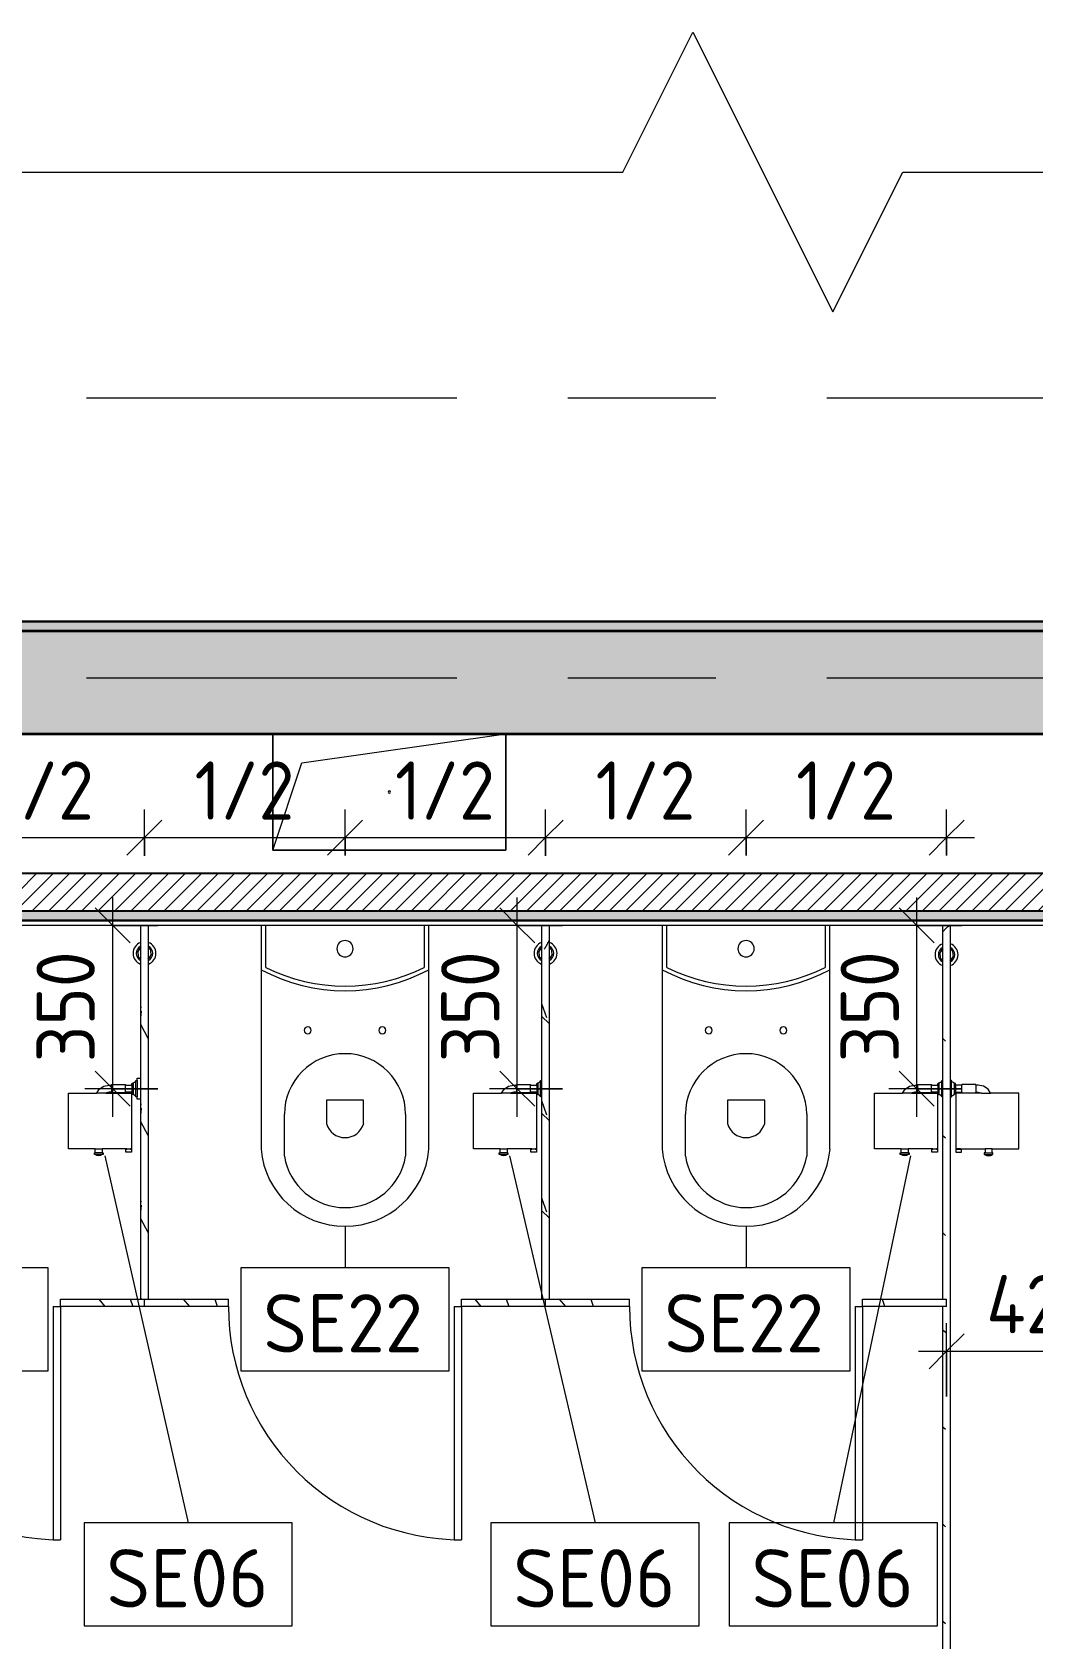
# Model space of a CAD drawing. Header units: millimetres. Extents: x 39815 to 261742, y -8553 to 29000.
# Drawn here: x 98915 to 101061, y 8439 to 11884 of the extents above; entities that cross this region are included whole.
import ezdxf

# ---------------------------------------------------------------- set-up
doc = ezdxf.new("R2010")
doc.units = ezdxf.units.MM
doc.linetypes.add('Осевая', pattern=[1587.5, 317.5, -238.125, 793.75, -238.125])
for name, color, linetype, lineweight in [('A-ANNO-DIMS', 7, 'Continuous', 9), ('A-ANNO-DIMS-50', 7, 'Continuous', 9), ('A-DETL-GENF', 7, 'Continuous', 9), ('A-DOOR', 7, 'Continuous', 9), ('A-GENM', 7, 'Continuous', 9), ('I-WALL', 7, 'Continuous', 9), ('P-SANR-FIXT-IDEN', 7, 'Continuous', 9), ('Оси-2', 7, 'Осевая', 9)]:
    doc.layers.add(name, color=color, linetype=linetype, lineweight=lineweight)
for name, color, linetype, lineweight, true_color in [('A-DETL-GENF-1', 7, 'Continuous', 9, 0x4994b4), ('A-WALL-1', 7, 'Continuous', 25, 0x3c3c3c), ('A-WALL-3', 7, 'Continuous', 35, 0x3c3c3c), ('A-WALL-FNSH-1', 7, 'Continuous', 15, 0x3c3c3c), ('P-SANR-FIXT-1', 7, 'Continuous', 15, 0x4994b4)]:
    doc.layers.add(name, color=color, linetype=linetype, lineweight=lineweight, true_color=true_color)
doc.styles.add('GOST Common', font='GOST_Common.ttf', dxfattribs={"height": 125})
doc.styles.add('ISOCPEUR', font='isocpeur.ttf', dxfattribs={"width": 0.9, "height": 125})
doc.dimstyles.new('ISO-2_5_0_9К_БОЛЬШОЙ', dxfattribs={"dimscale": 304.8, "dimtxt": 124.497647, "dimasz": 0.246063, "dimexe": 0.19685, "dimexo": 0.492126, "dimgap": 0, "dimtad": 1, "dimdec": 0, "dimrnd": 10, "dimzin": 0, "dimdsep": 46, "dimtxsty": 'ISOCPEUR', "dimblk1": 'OBLIQUE', "dimblk2": 'OBLIQUE', "dimsah": 1, "dimcen": 0.09, "dimdle": 0.19685, "dimazin": 0, "dimtfac": 1, "dimtdec": 4, "dimtix": 1, "dimtmove": 0, "dimatfit": 3, "dimfxl": 1, "dimtvp": 1, "dimtolj": 1, "dimtzin": 0, "dimarcsym": 2})
pattern_1 = [(0, (-14604.555, 0), (60.96, 15.24), [5.029, -40.691, 5.029, -40.691, -243.84]), (0, (-14604.555, 0), (60.96, 15.24), [-91.44, 5.029, -86.411, 5.029, -40.691, -106.68]), (0, (-14604.555, 0), (60.96, 15.24), [-228.6, 5.029, -25.451, 5.029, -71.171]), (120, (-14581.695, 7.62), (-43.6782272, 45.1729086), [5.029, -40.691, 5.029, -40.691, -243.84]), (120, (-14581.695, 7.62), (-43.6782272, 45.1729086), [-91.44, 5.029, -86.411, 5.029, -40.691, -106.68]), (120, (-14581.695, 7.62), (-43.6782272, 45.1729086), [-228.6, 5.029, -25.451, 5.029, -71.171]), (240, (-14574.075, 38.1), (-17.2817728, -60.4129086), [5.029, -40.691, 5.029, -40.691, -243.84]), (240, (-14574.075, 38.1), (-17.2817728, -60.4129086), [-91.44, 5.029, -86.411, 5.029, -40.691, -106.68]), (240, (-14574.075, 38.1), (-17.2817728, -60.4129086), [-228.6, 5.029, -25.451, 5.029, -71.171])]
pattern_2 = [(288.435, (113776.855, 9160), (208.250902, -416.49961), [79.025, -579.519]), (319.399, (113801.845, 9085.03), (1249.5049425, -1041.2430683), [38.399, -1881.571]), (316.848, (113622.75, 9060.04), (3123.769422, -2915.4788923), [91.346, -4475.934]), (289.983, (113689.39, 8997.565), (624.746965, -1666.001328), [48.75, -2388.754]), (270, (113706.05, 9160), (208.25, -208.25), [41.65, -166.6]), (298.443, (113706.05, 9118.35), (-1457.75313005, 2707.24838793), [113.682, -5570.435]), (264.289, (113760.195, 9018.39), (208.2636477, 1874.2483835), [41.858, -2051.029]), (309.806, (113756.03, 8976.74), (-833.007541, 1041.2439595), [32.53, -1593.955])]
pattern_3 = [(288.435, (114636.855, 9160), (208.250902, -416.49961), [79.025, -579.519]), (319.399, (114661.845, 9085.03), (1249.5049425, -1041.2430683), [38.399, -1881.571]), (316.848, (114482.75, 9060.04), (3123.769422, -2915.4788923), [91.346, -4475.934]), (289.983, (114549.39, 8997.565), (624.746965, -1666.001328), [48.75, -2388.754]), (270, (114566.05, 9160), (208.25, -208.25), [41.65, -166.6]), (298.443, (114566.05, 9118.35), (-1457.75313005, 2707.24838793), [113.682, -5570.435]), (264.289, (114620.195, 9018.39), (208.2636477, 1874.2483835), [41.858, -2051.029]), (309.806, (114616.03, 8976.74), (-833.007541, 1041.2439595), [32.53, -1593.955])]
pattern_4 = [(288.435, (115496.855, 9160), (208.250902, -416.49961), [79.025, -579.519]), (319.399, (115521.845, 9085.03), (1249.5049425, -1041.2430683), [38.399, -1881.571]), (316.848, (115342.75, 9060.04), (3123.769422, -2915.4788923), [91.346, -4475.934]), (289.983, (115409.39, 8997.565), (624.746965, -1666.001328), [48.75, -2388.754]), (270, (115426.05, 9160), (208.25, -208.25), [41.65, -166.6]), (298.443, (115426.05, 9118.35), (-1457.75313005, 2707.24838793), [113.682, -5570.435]), (264.289, (115480.195, 9018.39), (208.2636477, 1874.2483835), [41.858, -2051.029]), (309.806, (115476.03, 8976.74), (-833.007541, 1041.2439595), [32.53, -1593.955])]

# ---------------------------------------------------------------- blocks, each defined once
blk = doc.blocks.new('GM_Отверстие прямоугольное _в плите_ - Отверстие-V64-Фрагмент 2_11')
at = {"layer": 'A-GENM'}
for p, q in [((-250, -125), (-250, 125)), ((-250, 125), (-250, -125)), ((-187.5, 62.5), (250, 125)), ((250, 125), (250, -125)), ((250, -125), (250, 125)), ((-250, -125), (-187.5, 62.5)), ((250, -125), (-250, -125)), ((-250, -125), (250, -125))]:
    blk.add_line(p, q, dxfattribs=at)
for start, end in [(360, 180), (180, 360)]:
    blk.add_arc((0, 0), 2.5, start, end, dxfattribs=at)
blk = doc.blocks.new('131_Сантехническая перегородка_Дверь 5 - СД-1-V73-Фрагмент 2_11')
at = {"layer": 'A-DOOR'}
h = blk.add_hatch(dxfattribs=at)
h.set_pattern_fill('FP_32', color=256, style=0, pattern_type=2)
h.set_pattern_definition(pattern_2)
h.paths.add_polyline_path([(750, 8), (750, -8), (930, -8), (930, 8)])
at = {"layer": 'A-GENM'}
h = blk.add_hatch(dxfattribs=at)
h.set_pattern_fill('FP_32', color=256, style=0, pattern_type=2)
h.set_pattern_definition(pattern_2)
h.paths.add_polyline_path([(70, 8), (70, -8), (250, -8), (250, 8)])
at = {"layer": 'A-DOOR'}
for p, q in [((266, 508), (250, 508)), ((250, 8), (250, 508)), ((266, 8), (266, 508)), ((266, 8), (250, 8))]:
    blk.add_line(p, q, dxfattribs=at)
blk.add_arc((250, 8), 500, 360, 90, dxfattribs=at)
at = {"layer": 'A-GENM'}
for p, q in [((70, 8), (250, 8)), ((70, 8), (70, -8)), ((250, 8), (250, -8)), ((750, 8), (930, 8)), ((750, 8), (750, -8)), ((930, 8), (930, -8)), ((250, -8), (70, -8)), ((930, -8), (750, -8))]:
    blk.add_line(p, q, dxfattribs=at)
blk = doc.blocks.new('131_Сантехническая перегородка_Дверь 5 - СД-1-V74-Фрагмент 2_11')
at = {"layer": 'A-DOOR'}
h = blk.add_hatch(dxfattribs=at)
h.set_pattern_fill('FP_33', color=256, style=0, pattern_type=2)
h.set_pattern_definition(pattern_3)
h.paths.add_polyline_path([(930, 8), (750, 8), (750, -8), (930, -8)])
at = {"layer": 'A-GENM'}
h = blk.add_hatch(dxfattribs=at)
h.set_pattern_fill('FP_33', color=256, style=0, pattern_type=2)
h.set_pattern_definition(pattern_3)
h.paths.add_polyline_path([(250, 8), (70, 8), (70, -8), (250, -8)])
at = {"layer": 'A-DOOR'}
for p, q in [((266, 508), (250, 508)), ((250, 8), (250, 508)), ((266, 8), (266, 508)), ((266, 8), (250, 8))]:
    blk.add_line(p, q, dxfattribs=at)
blk.add_arc((250, 8), 500, 360, 90, dxfattribs=at)
at = {"layer": 'A-GENM'}
for p, q in [((70, 8), (250, 8)), ((70, 8), (70, -8)), ((250, 8), (250, -8)), ((750, 8), (930, 8)), ((750, 8), (750, -8)), ((930, 8), (930, -8)), ((250, -8), (70, -8)), ((930, -8), (750, -8))]:
    blk.add_line(p, q, dxfattribs=at)
blk = doc.blocks.new('131_Сантехническая перегородка_Дверь 5 - СД-1-V75-Фрагмент 2_11')
at = {"layer": 'A-DOOR'}
h = blk.add_hatch(dxfattribs=at)
h.set_pattern_fill('FP_34', color=256, style=0, pattern_type=2)
h.set_pattern_definition(pattern_4)
h.paths.add_polyline_path([(750, 8), (750, -8), (930, -8), (930, 8)])
at = {"layer": 'A-GENM'}
h = blk.add_hatch(dxfattribs=at)
h.set_pattern_fill('FP_34', color=256, style=0, pattern_type=2)
h.set_pattern_definition(pattern_4)
h.paths.add_polyline_path([(250, 8), (70, 8), (70, -8), (250, -8)])
at = {"layer": 'A-DOOR'}
for p, q in [((266, 508), (250, 508)), ((250, 8), (250, 508)), ((266, 8), (266, 508)), ((266, 8), (250, 8))]:
    blk.add_line(p, q, dxfattribs=at)
blk.add_arc((250, 8), 500, 360, 90, dxfattribs=at)
at = {"layer": 'A-GENM'}
for p, q in [((70, 8), (250, 8)), ((70, 8), (70, -8)), ((250, 8), (250, -8)), ((750, 8), (930, 8)), ((750, 8), (750, -8)), ((930, 8), (930, -8)), ((250, -8), (70, -8)), ((930, -8), (750, -8))]:
    blk.add_line(p, q, dxfattribs=at)
blk = doc.blocks.new('FP_76-Фрагмент 2_11')
at = {"layer": 'A-GENM'}
for p, q in [((0, 8), (0, -8)), ((30.7, 8), (32.4, 7)), ((32.4, 7), (34.1, 6.1)), ((34.1, 6.1), (35.8, 5.1)), ((35.8, 5.1), (37.5, 4.1)), ((37.5, 4.1), (39.3, 3.2)), ((39.3, 3.2), (41, 2.2)), ((41, 2.2), (42.8, 1.3)), ((42.8, 1.3), (44.6, 0.3)), ((44.6, 0.3), (46.4, -0.7)), ((46.4, -0.7), (48.2, -1.6)), ((48.2, -1.6), (50, -2.6))]:
    blk.add_line(p, q, dxfattribs=at)
blk = doc.blocks.new('131_Сантехническая перегородка 6 - СП-1-30839354-Фрагмент 2_11')
at = {"layer": 'A-GENM'}
h = blk.add_hatch(dxfattribs=at)
h.set_pattern_fill('FP_35', color=256, style=0, pattern_type=2)
h.set_pattern_definition([(198.435, (9968, -114566.855), (-416.49961, -208.250902), [79.025, -579.519]), (229.399, (9893.03, -114591.845), (-1041.2430683, -1249.5049425), [38.399, -1881.571]), (226.848, (9868.04, -114412.75), (-2915.4788923, -3123.769422), [91.346, -4475.934]), (199.983, (9805.565, -114479.39), (-1666.001328, -624.746965), [48.75, -2388.754]), (180, (9968, -114496.05), (-208.25, -208.25), [41.65, -166.6]), (208.443, (9926.35, -114496.05), (2707.24838793, 1457.75313005), [113.682, -5570.435]), (174.289, (9826.39, -114550.195), (1874.2483835, -208.2636477), [41.858, -2051.029]), (219.806, (9784.74, -114546.03), (1041.2439595, 833.007541), [32.53, -1593.955])])
h.paths.add_polyline_path([(800, 0), (800, 8), (50, 8), (50, -8), (800, -8)])
for p, q in [((0, 8), (50, 8)), ((50, 8), (800, 8)), ((50, -8), (0, -8)), ((800, -8), (50, -8))]:
    blk.add_line(p, q, dxfattribs=at)
at = {"layer": 'A-GENM', "flags": 128}
for points in [[(71.5, 8), (62.7, 14.5), (51.9, 13.4), (45.9, 8)], [(45.9, -8), (54.7, -14.5), (65.5, -13.4), (71.5, -8)]]:
    blk.add_lwpolyline(points, dxfattribs=at)
at = {"layer": 'A-GENM'}
for radius, start, end in [(24.6, 19.9113, 160.0887), (17.6, 28.9731, 151.0269), (15.1, 126.8617, 139.5341), (15.1, 78.8699, 82.6459), (15.1, 40.4659, 53.124), (24.6, 199.9113, 340.0887), (17.6, 208.9731, 331.0269), (15.1, 220.4659, 233.124), (15.1, 258.8699, 262.6459), (15.1, 306.8617, 319.5341)]:
    blk.add_arc((58.7, 0), radius, start, end, dxfattribs=at)
blk.add_blockref('FP_76-Фрагмент 2_11', (0, 0), dxfattribs=at)
blk = doc.blocks.new('FP_78-Фрагмент 2_11')
at = {"layer": 'A-GENM'}
blk.add_line((0, 8), (0, -8), dxfattribs=at)
blk = doc.blocks.new('131_Сантехническая перегородка 6 - СП-1-V77-Фрагмент 2_11')
at = {"layer": 'A-GENM'}
h = blk.add_hatch(dxfattribs=at)
h.set_pattern_fill('FP_36', color=256, style=0, pattern_type=2)
h.set_pattern_definition([(198.435, (9968, -113706.855), (-416.49961, -208.250902), [79.025, -579.519]), (229.399, (9893.03, -113731.845), (-1041.2430683, -1249.5049425), [38.399, -1881.571]), (226.848, (9868.04, -113552.75), (-2915.4788923, -3123.769422), [91.346, -4475.934]), (199.983, (9805.565, -113619.39), (-1666.001328, -624.746965), [48.75, -2388.754]), (180, (9968, -113636.05), (-208.25, -208.25), [41.65, -166.6]), (208.443, (9926.35, -113636.05), (2707.24838793, 1457.75313005), [113.682, -5570.435]), (174.289, (9826.39, -113690.195), (1874.2483835, -208.2636477), [41.858, -2051.029]), (219.806, (9784.74, -113686.03), (1041.2439595, 833.007541), [32.53, -1593.955])])
h.paths.add_polyline_path([(800, 0), (800, 8), (50, 8), (50, -8), (800, -8)])
for p, q in [((0, 8), (50, 8)), ((50, 8), (800, 8)), ((50, -8), (0, -8)), ((800, -8), (50, -8))]:
    blk.add_line(p, q, dxfattribs=at)
at = {"layer": 'A-GENM', "flags": 128}
for points in [[(71.5, 8), (62.7, 14.5), (51.9, 13.4), (45.9, 8)], [(45.9, -8), (54.7, -14.5), (65.5, -13.4), (71.5, -8)]]:
    blk.add_lwpolyline(points, dxfattribs=at)
at = {"layer": 'A-GENM'}
for radius, start, end in [(24.6, 19.9113, 160.0887), (17.6, 28.9731, 151.0269), (15.1, 126.8617, 139.5341), (15.1, 78.8699, 82.6459), (15.1, 40.4659, 53.124), (24.6, 199.9113, 340.0887), (17.6, 208.9731, 331.0269), (15.1, 220.4659, 233.124), (15.1, 258.8699, 262.6459), (15.1, 306.8617, 319.5341)]:
    blk.add_arc((58.7, 0), radius, start, end, dxfattribs=at)
blk.add_blockref('FP_78-Фрагмент 2_11', (0, 0), dxfattribs=at)
blk = doc.blocks.new('FP_81-Фрагмент 2_11')
at = {"layer": 'A-GENM'}
for p, q in [((-3.8, 8), (-3.5, 7.1)), ((-3.5, 7.1), (-3.1, 6.1)), ((-3.1, 6.1), (-2.6, 5.2)), ((-2.6, 5.2), (-2.1, 4.2)), ((-2.1, 4.2), (-1.5, 3.3)), ((-1.5, 3.3), (-0.8, 2.4)), ((-0.8, 2.4), (-0.2, 1.4)), ((-0.2, 1.4), (0.6, 0.5)), ((0.6, 0.5), (1.4, -0.5)), ((1.4, -0.5), (2.3, -1.4)), ((2.3, -1.4), (3.2, -2.4)), ((3.2, -2.4), (4.2, -3.3)), ((4.2, -3.3), (5.2, -4.2)), ((5.2, -4.2), (6.2, -5.2)), ((6.2, -5.2), (7.3, -6.1)), ((7.3, -6.1), (8.5, -7.1)), ((8.5, -7.1), (9.7, -8))]:
    blk.add_line(p, q, dxfattribs=at)
blk = doc.blocks.new('131_Сантехническая перегородка 7 - СП-1-30858579-Фрагмент 2_11')
at = {"layer": 'A-GENM'}
h = blk.add_hatch(dxfattribs=at)
h.set_pattern_fill('FP_38', color=256, style=0, pattern_type=2)
h.set_pattern_definition([(198.435, (9964.92, -115426.855), (-416.49961, -208.250902), [79.025, -579.519]), (229.399, (9889.95, -115451.845), (-1041.2430683, -1249.5049425), [38.399, -1881.571]), (226.848, (9864.96, -115272.75), (-2915.4788923, -3123.769422), [91.346, -4475.934]), (199.983, (9802.485, -115339.39), (-1666.001328, -624.746965), [48.75, -2388.754]), (180, (9964.92, -115356.05), (-208.25, -208.25), [41.65, -166.6]), (208.443, (9923.27, -115356.05), (2707.24838793, 1457.75313005), [113.682, -5570.435]), (174.289, (9823.31, -115410.195), (1874.2483835, -208.2636477), [41.858, -2051.029]), (219.806, (9781.66, -115406.03), (1041.2439595, 833.007541), [32.53, -1593.955])])
h.paths.add_polyline_path([(2165.9, -8), (2165.9, 8), (45.9, 8), (45.9, -8), (796.9, -8), (796.9, 0), (812.9, 0), (812.9, -8), (1910.4, -8)])
for p, q in [((-4.1, 8), (45.9, 8)), ((45.9, 8), (2165.9, 8)), ((45.9, -8), (-4.1, -8)), ((796.9, -8), (45.9, -8)), ((2165.9, -8), (812.9, -8))]:
    blk.add_line(p, q, dxfattribs=at)
at = {"layer": 'A-GENM', "flags": 128}
for points in [[(71.5, 8), (62.7, 14.5), (51.9, 13.4), (45.9, 8)], [(45.9, -8), (54.7, -14.5), (65.5, -13.4), (71.5, -8)]]:
    blk.add_lwpolyline(points, dxfattribs=at)
at = {"layer": 'A-GENM'}
for radius, start, end in [(24.6, 19.9113, 160.0887), (17.6, 28.9731, 151.0269), (15.1, 126.8617, 139.5341), (15.1, 78.8699, 82.6459), (15.1, 40.4659, 53.124), (24.6, 199.9113, 340.0887), (17.6, 208.9731, 331.0269), (15.1, 220.4659, 233.124), (15.1, 258.8699, 262.6459), (15.1, 306.8617, 319.5341)]:
    blk.add_arc((58.7, 0), radius, start, end, dxfattribs=at)
blk.add_blockref('FP_81-Фрагмент 2_11', (0, 0), dxfattribs=at)
blk = doc.blocks.new('WC Seat_2 with Cistern-Wall Based - SE22-33487382-Фрагмент 2_11')
at = {"layer": 'P-SANR-FIXT-1'}
for p, q in [((-55, 485.5), (-55, 100.5)), ((-5, 410.5), (-5, 500.5)), ((255, 500.5), (255, 410.5)), ((305, 100.5), (305, 485.5)), ((85, 430.5), (85, 380.5)), ((165, 380.5), (165, 430.5)), ((85, 380.5), (165, 380.5)), ((-55, 100.5), (-55, 5.5)), ((-45, 5.5), (-45, 95.6)), ((295, 95.6), (295, 5.5)), ((305, 5.5), (305, 100.5))]:
    blk.add_line(p, q, dxfattribs=at)
for centre, radius, start, end in [((125, 469.8), 180.7, 4.9791, 175.0209), ((125, 478.7), 131.8, 9.5273, 170.4727), ((125, 418.8), 41.7, 16.2602, 163.7398), ((125, 410.5), 130, 180, 360), ((45, 230.5), 7.5, 0, 180), ((45, 230.5), 7.5, 180, 360), ((205, 230.5), 7.5, 0, 180), ((205, 230.5), 7.5, 180, 360), ((125, -237), 382.5, 61.9275, 118.0725), ((125, -247), 382.5, 63.6122, 116.3878), ((125, 55.5), 17.5, 0, 180), ((125, 55.5), 17.5, 180, 360)]:
    blk.add_arc(centre, radius, start, end, dxfattribs=at)
blk = doc.blocks.new('Sanitary_Toilet-Accessories_Gessi_Wall-mounted-paper-roll-holder-65449 - Chrome-30913797-Фрагмент 2_11')
at = {"layer": 'A-DETL-GENF-1'}
for p, q in [((112798.6, 9609.3), (112804.1, 9617.7)), ((112804.1, 9617.7), (112813.7, 9624.1)), ((112813.7, 9624.1), (112825, 9626.3)), ((112825, 9626.3), (112830.5, 9626.3)), ((112830.5, 9626.3), (112830.5, 9627.8)), ((112830.5, 9627.8), (112860.5, 9627.8)), ((112830.5, 9626.3), (112830.5, 9611.3)), ((112860.5, 9627.8), (112860.5, 9626.3)), ((112860.5, 9611.3), (112860.5, 9626.3)), ((112860.5, 9626.3), (112874, 9626.3)), ((112874, 9626.3), (112874, 9629.8)), ((112874, 9629.8), (112876.5, 9629.8)), ((112874, 9627.8), (112874, 9609.3)), ((112876.5, 9631.8), (112878.5, 9632.1)), ((112876.5, 9629.8), (112876.5, 9631.8)), ((112876.5, 9629.8), (112876.5, 9607.8)), ((112878.5, 9632.1), (112880.4, 9633.1)), ((112880.4, 9633.1), (112881.8, 9634.6)), ((112881.8, 9634.6), (112882.5, 9636.3)), ((112882.5, 9601.3), (112882.5, 9636.3)), ((112882.5, 9636.3), (112885, 9636.3)), ((112885, 9636.3), (112885, 9641.3)), ((112885, 9641.3), (112893, 9641.3)), ((112885, 9636.3), (112885, 9601.3)), ((112738.3, 9607.7), (112738.4, 9609.3)), ((112738.3, 9491.6), (112738.3, 9607.7)), ((112738.4, 9609.3), (112798.6, 9609.3)), ((112818.1, 9609.3), (112798.6, 9609.3)), ((112819.5, 9610.2), (112818.1, 9609.3)), ((112818.1, 9609.3), (112863.2, 9609.3)), ((112825, 9611.3), (112819.5, 9610.2)), ((112830.5, 9611.3), (112825, 9611.3)), ((112830.5, 9609.8), (112830.5, 9611.3)), ((112860.5, 9609.8), (112830.5, 9609.8)), ((112863.2, 9611.3), (112860.5, 9611.3)), ((112860.5, 9611.3), (112860.5, 9609.8)), ((112871.2, 9611.3), (112863.2, 9611.3)), ((112863.2, 9609.3), (112863.2, 9611.3)), ((112863.2, 9609.3), (112871.2, 9609.3)), ((112874, 9611.3), (112871.2, 9611.3)), ((112871.2, 9611.3), (112871.2, 9609.3)), ((112871.2, 9609.3), (112873.2, 9609.3)), ((112873.2, 9609.3), (112873.2, 9490.3)), ((112874, 9607.8), (112874, 9611.3)), ((112876.5, 9607.8), (112874, 9607.8)), ((112876.5, 9605.8), (112876.5, 9607.8)), ((112878.5, 9605.5), (112876.5, 9605.8)), ((112880.4, 9604.5), (112878.5, 9605.5)), ((112881.8, 9603), (112880.4, 9604.5)), ((112882.5, 9601.3), (112881.8, 9603)), ((112885, 9601.3), (112882.5, 9601.3)), ((112885, 9596.3), (112885, 9601.3)), ((112893, 9596.3), (112885, 9596.3)), ((112738.4, 9490.3), (112738.3, 9491.6)), ((112795.5, 9490.3), (112738.4, 9490.3)), ((112793.5, 9477.8), (112793.5, 9481.3)), ((112793.5, 9481.3), (112795.5, 9481.3)), ((112795.5, 9477.8), (112793.5, 9477.8)), ((112795.5, 9490.3), (112810.5, 9490.3)), ((112795.5, 9481.3), (112795.5, 9490.3)), ((112810.5, 9481.3), (112795.5, 9481.3)), ((112810.5, 9477.8), (112795.5, 9477.8)), ((112799, 9475.9), (112795.5, 9477.8)), ((112803, 9475.3), (112799, 9475.9)), ((112807, 9475.9), (112803, 9475.3)), ((112810.5, 9477.8), (112807, 9475.9)), ((112863.2, 9490.3), (112810.5, 9490.3)), ((112810.5, 9490.3), (112810.5, 9481.3)), ((112810.5, 9481.3), (112812.5, 9481.3)), ((112812.5, 9477.8), (112810.5, 9477.8)), ((112812.5, 9481.3), (112812.5, 9477.8)), ((112861.2, 9482.8), (112861.2, 9489.3)), ((112861.2, 9489.3), (112863.2, 9489.3)), ((112873.2, 9482.8), (112861.2, 9482.8)), ((112863.2, 9490.3), (112871.2, 9490.3)), ((112863.2, 9489.3), (112863.2, 9490.3)), ((112871.2, 9489.3), (112863.2, 9489.3)), ((112873.2, 9490.3), (112871.2, 9490.3)), ((112871.2, 9490.3), (112871.2, 9489.3)), ((112871.2, 9489.3), (112873.2, 9489.3)), ((112873.2, 9489.3), (112873.2, 9482.8))]:
    blk.add_line(p, q, dxfattribs=at)
blk = doc.blocks.new('Sanitary_Toilet-Accessories_Gessi_Wall-mounted-paper-roll-holder-65449 - Chrome-V95-Фрагмент 2_11')
at = {"layer": 'A-DETL-GENF-1'}
for p, q in [((114526.6, 9609.3), (114532.2, 9617.7)), ((114532.2, 9617.7), (114541.7, 9624.1)), ((114541.7, 9624.1), (114553, 9626.3)), ((114553, 9626.3), (114558.5, 9626.3)), ((114558.5, 9626.3), (114558.5, 9627.8)), ((114558.5, 9627.8), (114588.5, 9627.8)), ((114558.5, 9626.3), (114558.5, 9611.3)), ((114588.5, 9627.8), (114588.5, 9626.3)), ((114588.5, 9611.3), (114588.5, 9626.3)), ((114588.5, 9626.3), (114602, 9626.3)), ((114602, 9626.3), (114602, 9629.8)), ((114602, 9629.8), (114604.5, 9629.8)), ((114602, 9627.8), (114602, 9609.3)), ((114604.5, 9631.8), (114606.5, 9632.1)), ((114604.5, 9629.8), (114604.5, 9631.8)), ((114604.5, 9629.8), (114604.5, 9607.8)), ((114606.5, 9632.1), (114608.4, 9633.1)), ((114608.4, 9633.1), (114609.8, 9634.6)), ((114609.8, 9634.6), (114610.5, 9636.3)), ((114610.5, 9601.3), (114610.5, 9636.3)), ((114610.5, 9636.3), (114613, 9636.3)), ((114466.3, 9607.7), (114466.5, 9609.3)), ((114466.3, 9491.6), (114466.3, 9607.7)), ((114466.5, 9609.3), (114526.6, 9609.3)), ((114546.1, 9609.3), (114526.6, 9609.3)), ((114547.5, 9610.2), (114546.1, 9609.3)), ((114546.1, 9609.3), (114591.3, 9609.3)), ((114553, 9611.3), (114547.5, 9610.2)), ((114558.5, 9611.3), (114553, 9611.3)), ((114558.5, 9609.8), (114558.5, 9611.3)), ((114588.5, 9609.8), (114558.5, 9609.8)), ((114591.3, 9611.3), (114588.5, 9611.3)), ((114588.5, 9611.3), (114588.5, 9609.8)), ((114599.3, 9611.3), (114591.3, 9611.3)), ((114591.3, 9609.3), (114591.3, 9611.3)), ((114591.3, 9609.3), (114599.3, 9609.3)), ((114602, 9611.3), (114599.3, 9611.3)), ((114599.3, 9611.3), (114599.3, 9609.3)), ((114599.3, 9609.3), (114601.3, 9609.3)), ((114601.3, 9609.3), (114601.3, 9490.3)), ((114602, 9607.8), (114602, 9611.3)), ((114604.5, 9607.8), (114602, 9607.8)), ((114604.5, 9605.8), (114604.5, 9607.8)), ((114606.5, 9605.5), (114604.5, 9605.8)), ((114608.4, 9604.5), (114606.5, 9605.5)), ((114609.8, 9603), (114608.4, 9604.5)), ((114610.5, 9601.3), (114609.8, 9603)), ((114613, 9601.3), (114610.5, 9601.3)), ((114466.5, 9490.3), (114466.3, 9491.6)), ((114523.5, 9490.3), (114466.5, 9490.3)), ((114521.5, 9477.8), (114521.5, 9481.3)), ((114521.5, 9481.3), (114523.5, 9481.3)), ((114523.5, 9477.8), (114521.5, 9477.8)), ((114523.5, 9490.3), (114538.5, 9490.3)), ((114523.5, 9481.3), (114523.5, 9490.3)), ((114538.5, 9481.3), (114523.5, 9481.3)), ((114538.5, 9477.8), (114523.5, 9477.8)), ((114527, 9475.9), (114523.5, 9477.8)), ((114531, 9475.3), (114527, 9475.9)), ((114535, 9475.9), (114531, 9475.3)), ((114538.5, 9477.8), (114535, 9475.9)), ((114591.3, 9490.3), (114538.5, 9490.3)), ((114538.5, 9490.3), (114538.5, 9481.3)), ((114538.5, 9481.3), (114540.5, 9481.3)), ((114540.5, 9477.8), (114538.5, 9477.8)), ((114540.5, 9481.3), (114540.5, 9477.8)), ((114589.3, 9482.8), (114589.3, 9489.3)), ((114589.3, 9489.3), (114591.3, 9489.3)), ((114601.3, 9482.8), (114589.3, 9482.8)), ((114591.3, 9490.3), (114599.3, 9490.3)), ((114591.3, 9489.3), (114591.3, 9490.3)), ((114599.3, 9489.3), (114591.3, 9489.3)), ((114601.3, 9490.3), (114599.3, 9490.3)), ((114599.3, 9490.3), (114599.3, 9489.3)), ((114599.3, 9489.3), (114601.3, 9489.3)), ((114601.3, 9489.3), (114601.3, 9482.8))]:
    blk.add_line(p, q, dxfattribs=at)
blk = doc.blocks.new('Sanitary_Toilet-Accessories_Gessi_Wall-mounted-paper-roll-holder-65449 - Chrome-30916167-Фрагмент 2_11')
at = {"layer": 'A-DETL-GENF-1'}
for p, q in [((115491.5, 9636.3), (115489, 9636.3)), ((115491.5, 9601.3), (115491.5, 9636.3)), ((115492.2, 9634.6), (115491.5, 9636.3)), ((115493.6, 9633.1), (115492.2, 9634.6)), ((115495.5, 9632.1), (115493.6, 9633.1)), ((115497.5, 9631.8), (115495.5, 9632.1)), ((115497.5, 9629.8), (115497.5, 9631.8)), ((115497.5, 9629.8), (115497.5, 9607.8)), ((115500, 9629.8), (115497.5, 9629.8)), ((115500, 9626.3), (115500, 9629.8)), ((115500, 9627.8), (115500, 9609.3)), ((115513.5, 9626.3), (115500, 9626.3)), ((115513.5, 9627.8), (115513.5, 9626.3)), ((115543.5, 9627.8), (115513.5, 9627.8)), ((115513.5, 9611.3), (115513.5, 9626.3)), ((115543.5, 9626.3), (115543.5, 9627.8)), ((115543.5, 9626.3), (115543.5, 9611.3)), ((115549, 9626.3), (115543.5, 9626.3)), ((115560.3, 9624.1), (115549, 9626.3)), ((115569.9, 9617.7), (115560.3, 9624.1)), ((115575.5, 9609.3), (115569.9, 9617.7)), ((115489, 9601.3), (115491.5, 9601.3)), ((115491.5, 9601.3), (115492.2, 9603)), ((115492.2, 9603), (115493.6, 9604.5)), ((115493.6, 9604.5), (115495.5, 9605.5)), ((115495.5, 9605.5), (115497.5, 9605.8)), ((115497.5, 9607.8), (115500, 9607.8)), ((115497.5, 9605.8), (115497.5, 9607.8)), ((115500, 9611.3), (115502.8, 9611.3)), ((115500, 9607.8), (115500, 9611.3)), ((115500.8, 9609.3), (115500.8, 9490.3)), ((115502.8, 9609.3), (115500.8, 9609.3)), ((115502.8, 9611.3), (115510.8, 9611.3)), ((115502.8, 9611.3), (115502.8, 9609.3)), ((115510.8, 9609.3), (115502.8, 9609.3)), ((115510.8, 9611.3), (115513.5, 9611.3)), ((115510.8, 9609.3), (115510.8, 9611.3)), ((115555.9, 9609.3), (115510.8, 9609.3)), ((115513.5, 9611.3), (115513.5, 9609.8)), ((115513.5, 9609.8), (115543.5, 9609.8)), ((115543.5, 9611.3), (115549, 9611.3)), ((115543.5, 9609.8), (115543.5, 9611.3)), ((115549, 9611.3), (115554.6, 9610.2)), ((115554.6, 9610.2), (115555.9, 9609.3)), ((115555.9, 9609.3), (115575.5, 9609.3)), ((115635.6, 9609.3), (115575.5, 9609.3)), ((115635.8, 9607.7), (115635.6, 9609.3)), ((115635.8, 9491.6), (115635.8, 9607.7)), ((115500.8, 9490.3), (115502.8, 9490.3)), ((115500.8, 9489.3), (115500.8, 9482.8)), ((115502.8, 9489.3), (115500.8, 9489.3)), ((115500.8, 9482.8), (115512.8, 9482.8)), ((115510.8, 9490.3), (115502.8, 9490.3)), ((115502.8, 9490.3), (115502.8, 9489.3)), ((115502.8, 9489.3), (115510.8, 9489.3)), ((115510.8, 9490.3), (115563.5, 9490.3)), ((115510.8, 9489.3), (115510.8, 9490.3)), ((115512.8, 9489.3), (115510.8, 9489.3)), ((115512.8, 9482.8), (115512.8, 9489.3)), ((115561.5, 9481.3), (115561.5, 9477.8)), ((115563.5, 9481.3), (115561.5, 9481.3)), ((115561.5, 9477.8), (115563.5, 9477.8)), ((115578.5, 9490.3), (115563.5, 9490.3)), ((115563.5, 9490.3), (115563.5, 9481.3)), ((115563.5, 9481.3), (115578.5, 9481.3)), ((115563.5, 9477.8), (115578.5, 9477.8)), ((115563.5, 9477.8), (115567, 9475.9)), ((115567, 9475.9), (115571, 9475.3)), ((115571, 9475.3), (115575, 9475.9)), ((115575, 9475.9), (115578.5, 9477.8)), ((115578.5, 9490.3), (115635.6, 9490.3)), ((115578.5, 9481.3), (115578.5, 9490.3)), ((115580.5, 9481.3), (115578.5, 9481.3)), ((115578.5, 9477.8), (115580.5, 9477.8)), ((115580.5, 9477.8), (115580.5, 9481.3)), ((115635.6, 9490.3), (115635.8, 9491.6))]:
    blk.add_line(p, q, dxfattribs=at)
blk = doc.blocks.new('DET_L_Линия разрыва - М100-30911547-Фрагмент 2_11')
at = {"layer": 'A-DETL-GENF'}
for p, q in [((4533.9, 300), (4383.9, 0)), ((4833.9, -300), (4533.9, 300)), ((4383.9, 0), (0, 0)), ((4983.9, 0), (4833.9, -300)), ((9367.7, 0), (4983.9, 0))]:
    blk.add_line(p, q, dxfattribs=at)
blk = doc.blocks.new('М_сантехническая_рамка1 - В рамке-30590747-Фрагмент 2_11')
at = {"layer": 'P-SANR-FIXT-IDEN'}
for p, q in [((4.293, 2.24), (-4.639, 2.24)), ((-4.639, 2.24), (-4.639, -2.178)), ((4.293, -2.178), (4.293, 2.24)), ((-4.639, -2.178), (4.293, -2.178))]:
    blk.add_line(p, q, dxfattribs=at)
blk = doc.blocks.new('DIMBLOCK60-Фрагмент 2_11')
at = {"layer": 'A-ANNO-DIMS-50'}
for p, q in [((98726.4, 10119), (98726.4, 10217.3)), ((99156.4, 10118), (99156.4, 10217.3)), ((98726.4, 10157.3), (99156.4, 10157.3)), ((98726.4, 10157.3), (98726.4, 10119)), ((99156.4, 10157.3), (99156.4, 10118))]:
    blk.add_line(p, q, dxfattribs=at)
at = {"layer": 'A-ANNO-DIMS-50', "lineweight": 20}
for p, q in [((98726.4, 10157.3), (98763.9, 10194.8)), ((99156.4, 10157.3), (99193.9, 10194.8)), ((98726.4, 10157.3), (98688.9, 10119.8)), ((99156.4, 10157.3), (99118.9, 10119.8))]:
    blk.add_line(p, q, dxfattribs=at)
at = {"layer": 'A-ANNO-DIMS-50', "color": 0, "insert": (98833.7, 10320.6), "char_height": 125, "width": 258.572, "attachment_point": 1, "line_spacing_factor": 1.149209, "style": 'ISOCPEUR'}
blk.add_mtext('1/2', dxfattribs=at)
blk = doc.blocks.new('_Oblique')
at = {"color": 0, "linetype": 'ByBlock', "lineweight": -2}
blk.add_line((-0.5, -0.5), (0.5, 0.5), dxfattribs=at)
blk = doc.blocks.new('DIMBLOCK61-Фрагмент 2_11')
at = {"layer": 'A-ANNO-DIMS-50'}
for p, q in [((99156.4, 10118), (99156.4, 10217.3)), ((99586.4, 10119), (99586.4, 10217.3)), ((99156.4, 10157.3), (99586.4, 10157.3)), ((99156.4, 10157.3), (99156.4, 10118)), ((99586.4, 10157.3), (99586.4, 10119))]:
    blk.add_line(p, q, dxfattribs=at)
at = {"layer": 'A-ANNO-DIMS-50', "lineweight": 20}
for p, q in [((99156.4, 10157.3), (99193.9, 10194.8)), ((99586.4, 10157.3), (99623.9, 10194.8)), ((99156.4, 10157.3), (99118.9, 10119.8)), ((99586.4, 10157.3), (99548.9, 10119.8))]:
    blk.add_line(p, q, dxfattribs=at)
at = {"layer": 'A-ANNO-DIMS-50', "color": 0, "insert": (99263.7, 10320.6), "char_height": 125, "width": 258.572, "attachment_point": 1, "line_spacing_factor": 1.149209, "style": 'ISOCPEUR'}
blk.add_mtext('1/2', dxfattribs=at)
blk = doc.blocks.new('DIMBLOCK62-Фрагмент 2_11')
at = {"layer": 'A-ANNO-DIMS-50'}
for p, q in [((99586.4, 10119), (99586.4, 10217.3)), ((100016.4, 10118), (100016.4, 10217.3)), ((99586.4, 10157.3), (100016.4, 10157.3)), ((99586.4, 10157.3), (99586.4, 10119)), ((100016.4, 10157.3), (100016.4, 10118))]:
    blk.add_line(p, q, dxfattribs=at)
at = {"layer": 'A-ANNO-DIMS-50', "lineweight": 20}
for p, q in [((99586.4, 10157.3), (99623.9, 10194.8)), ((100016.4, 10157.3), (100053.9, 10194.8)), ((99586.4, 10157.3), (99548.9, 10119.8)), ((100016.4, 10157.3), (99978.9, 10119.8))]:
    blk.add_line(p, q, dxfattribs=at)
at = {"layer": 'A-ANNO-DIMS-50', "color": 0, "insert": (99693.7, 10320.6), "char_height": 125, "width": 258.572, "attachment_point": 1, "line_spacing_factor": 1.149209, "style": 'ISOCPEUR'}
blk.add_mtext('1/2', dxfattribs=at)
blk = doc.blocks.new('DIMBLOCK63-Фрагмент 2_11')
at = {"layer": 'A-ANNO-DIMS-50'}
for p, q in [((100016.4, 10118), (100016.4, 10217.3)), ((100446.4, 10119), (100446.4, 10217.3)), ((100016.4, 10157.3), (100446.4, 10157.3)), ((100016.4, 10157.3), (100016.4, 10118)), ((100446.4, 10157.3), (100446.4, 10119))]:
    blk.add_line(p, q, dxfattribs=at)
at = {"layer": 'A-ANNO-DIMS-50', "lineweight": 20}
for p, q in [((100016.4, 10157.3), (100053.9, 10194.8)), ((100446.4, 10157.3), (100483.9, 10194.8)), ((100016.4, 10157.3), (99978.9, 10119.8)), ((100446.4, 10157.3), (100408.9, 10119.8))]:
    blk.add_line(p, q, dxfattribs=at)
at = {"layer": 'A-ANNO-DIMS-50', "color": 0, "insert": (100123.7, 10320.6), "char_height": 125, "width": 258.572, "attachment_point": 1, "line_spacing_factor": 1.149209, "style": 'ISOCPEUR'}
blk.add_mtext('1/2', dxfattribs=at)
blk = doc.blocks.new('DIMBLOCK64-Фрагмент 2_11')
at = {"layer": 'A-ANNO-DIMS-50'}
for p, q in [((100446.4, 10119), (100446.4, 10217.3)), ((100876.4, 10119), (100876.4, 10217.3)), ((100446.4, 10157.3), (100936.4, 10157.3)), ((100446.4, 10157.3), (100446.4, 10119)), ((100876.4, 10157.3), (100876.4, 10119))]:
    blk.add_line(p, q, dxfattribs=at)
at = {"layer": 'A-ANNO-DIMS-50', "lineweight": 20}
for p, q in [((100446.4, 10157.3), (100483.9, 10194.8)), ((100876.4, 10157.3), (100913.9, 10194.8)), ((100446.4, 10157.3), (100408.9, 10119.8)), ((100876.4, 10157.3), (100838.9, 10119.8))]:
    blk.add_line(p, q, dxfattribs=at)
at = {"layer": 'A-ANNO-DIMS-50', "color": 0, "insert": (100553.7, 10320.6), "char_height": 125, "width": 258.572, "attachment_point": 1, "line_spacing_factor": 1.149209, "style": 'ISOCPEUR'}
blk.add_mtext('1/2', dxfattribs=at)
blk = doc.blocks.new('DIMBLOCK66-Фрагмент 2_11')
at = {"layer": 'A-ANNO-DIMS-50'}
for p, q in [((99088.2, 9558.8), (99088.2, 10029)), ((99185.2, 9969), (99028.2, 9969)), ((99088.2, 9969), (99185.2, 9969)), ((99185.2, 9618.8), (99028.2, 9618.8)), ((99088.2, 9618.8), (99185.2, 9618.8))]:
    blk.add_line(p, q, dxfattribs=at)
at = {"layer": 'A-ANNO-DIMS-50', "lineweight": 20}
for p, q in [((99088.2, 9969), (99050.7, 10006.5)), ((99088.2, 9969), (99125.7, 9931.5)), ((99088.2, 9618.8), (99050.7, 9656.3)), ((99088.2, 9618.8), (99125.7, 9581.3))]:
    blk.add_line(p, q, dxfattribs=at)
at = {"layer": 'A-ANNO-DIMS-50', "color": 0, "insert": (98924.9, 9675.4), "char_height": 125, "width": 284.429, "attachment_point": 1, "rotation": 90, "line_spacing_factor": 1.149209, "style": 'ISOCPEUR'}
blk.add_mtext('350', dxfattribs=at)
blk = doc.blocks.new('DIMBLOCK67-Фрагмент 2_11')
at = {"layer": 'A-ANNO-DIMS-50'}
for p, q in [((99955.9, 9558.8), (99955.9, 10029)), ((100052.9, 9969), (99895.9, 9969)), ((99955.9, 9969), (100052.9, 9969)), ((100052.9, 9618.8), (99895.9, 9618.8)), ((99955.9, 9618.8), (100052.9, 9618.8))]:
    blk.add_line(p, q, dxfattribs=at)
at = {"layer": 'A-ANNO-DIMS-50', "lineweight": 20}
for p, q in [((99955.9, 9969), (99918.4, 10006.5)), ((99955.9, 9969), (99993.4, 9931.5)), ((99955.9, 9618.8), (99918.4, 9656.3)), ((99955.9, 9618.8), (99993.4, 9581.3))]:
    blk.add_line(p, q, dxfattribs=at)
at = {"layer": 'A-ANNO-DIMS-50', "color": 0, "insert": (99792.6, 9675.4), "char_height": 125, "width": 284.429, "attachment_point": 1, "rotation": 90, "line_spacing_factor": 1.149209, "style": 'ISOCPEUR'}
blk.add_mtext('350', dxfattribs=at)
blk = doc.blocks.new('DIMBLOCK68-Фрагмент 2_11')
at = {"layer": 'A-ANNO-DIMS-50'}
for p, q in [((100812.5, 9558.8), (100812.5, 10029)), ((100909.4, 9969), (100752.5, 9969)), ((100812.5, 9969), (100909.4, 9969)), ((100909.4, 9618.8), (100752.5, 9618.8)), ((100812.5, 9618.8), (100909.4, 9618.8))]:
    blk.add_line(p, q, dxfattribs=at)
at = {"layer": 'A-ANNO-DIMS-50', "lineweight": 20}
for p, q in [((100812.5, 9969), (100775, 10006.5)), ((100812.5, 9969), (100850, 9931.5)), ((100812.5, 9618.8), (100775, 9656.3)), ((100812.5, 9618.8), (100850, 9581.3))]:
    blk.add_line(p, q, dxfattribs=at)
at = {"layer": 'A-ANNO-DIMS-50', "color": 0, "insert": (100649.2, 9675.4), "char_height": 125, "width": 284.429, "attachment_point": 1, "rotation": 90, "line_spacing_factor": 1.149209, "style": 'ISOCPEUR'}
blk.add_mtext('350', dxfattribs=at)
blk = doc.blocks.new('DIMBLOCK69-Фрагмент 2_11')
at = {"layer": 'A-ANNO-DIMS-50'}
for p, q in [((101295.5, 9173.9), (101295.5, 8996.1)), ((101295.5, 9056.1), (101295.5, 9173.9)), ((100876.4, 8959.2), (100876.4, 9116.1)), ((100816.4, 9056.1), (101355.5, 9056.1)), ((100876.4, 9056.1), (100876.4, 8959.2))]:
    blk.add_line(p, q, dxfattribs=at)
at = {"layer": 'A-ANNO-DIMS-50', "lineweight": 20}
for p, q in [((100876.4, 9056.1), (100913.9, 9093.6)), ((101295.5, 9056.1), (101333, 9093.6)), ((100876.4, 9056.1), (100838.9, 9018.6)), ((101295.5, 9056.1), (101258, 9018.6))]:
    blk.add_line(p, q, dxfattribs=at)
at = {"layer": 'A-ANNO-DIMS-50', "color": 0, "insert": (100961.5, 9219.4), "char_height": 125, "width": 298.794, "attachment_point": 1, "line_spacing_factor": 1.149209, "style": 'ISOCPEUR'}
blk.add_mtext('420', dxfattribs=at)

msp = doc.modelspace()

# ---------------------------------------------------------------- hatches: boundary and pattern name
at = {"layer": 'I-WALL'}
h = msp.add_hatch(dxfattribs=at)
h.set_pattern_fill('FP_9', color=256, style=0, pattern_type=2)
h.set_pattern_definition(pattern_1)
h.paths.add_polyline_path([(105166.3, 10600), (105166.3, 10620), (96575.4, 10620), (96575.4, 10608), (96605.4, 10608), (96605.4, 10600), (104725.4, 10600)])
h = msp.add_hatch(dxfattribs=at)
h.set_pattern_fill('FP_3', color=256, style=0, pattern_type=2)
h.set_pattern_definition([(45, (-14604.555, 0), (-28.51196, 28.51196), []), (45, (-14576.043, 0), (-28.51196, 28.51196), [50.403, -10.081, 1.676, -8.404])])
h.paths.add_polyline_path([(104645.4, 10380), (104725.4, 10380), (104725.4, 10600), (97325.4, 10600), (97325.4, 10380), (103091.8, 10380)])
h = msp.add_hatch(dxfattribs=at)
h.set_pattern_fill('FP_1', color=256, style=0, pattern_type=2)
h.set_pattern_definition([(45, (-14604.555, 0), (-17.6776695, 17.6776695), [])])
h.paths.add_polyline_path([(104195.4, 10000), (104195.4, 10080), (97405.4, 10080), (97405.4, 10000), (103091.8, 10000)])
h = msp.add_hatch(dxfattribs=at)
h.set_pattern_fill('FP_9', color=256, style=0, pattern_type=2)
h.set_pattern_definition(pattern_1)
h.paths.add_polyline_path([(104175.4, 9980), (104195.4, 9980), (104195.4, 10000), (97405.4, 10000), (97405.4, 9980), (104174.4, 9980)])

# ---------------------------------------------------------------- linework, layer by layer
at = {"layer": 'A-WALL-1'}
for p, q in [((105166.3, 10620), (96575.4, 10620)), ((104195.4, 10080), (97405.4, 10080)), ((97405.4, 10000), (104195.4, 10000)), ((97425.4, 9980), (104175.4, 9980))]:
    msp.add_line(p, q, dxfattribs=at)
at = {"layer": 'A-WALL-3'}
for p, q in [((104725.4, 10600), (97325.4, 10600)), ((97325.4, 10380), (104725.4, 10380))]:
    msp.add_line(p, q, dxfattribs=at)
at = {"layer": 'A-WALL-FNSH-1'}
for p, q in [((105166.3, 10621), (96575.4, 10621)), ((97426.4, 9979), (104174.4, 9979))]:
    msp.add_line(p, q, dxfattribs=at)
at = {"layer": 'I-WALL'}
msp.add_line((104175.4, 9969), (97436.4, 9969), dxfattribs=at)
at = {"layer": 'P-SANR-FIXT-IDEN'}
for p, q in [((99071.1, 9475.3), (99250.1, 8688.3)), ((99939.1, 9475.3), (100122.6, 8688.3)), ((100799.1, 9475.3), (100633.7, 8688.3)), ((99586.4, 9323.9), (99586.4, 9235)), ((100446.4, 9323.9), (100446.4, 9235))]:
    msp.add_line(p, q, dxfattribs=at)
at = {"layer": 'Оси-2'}
for p, q in [((95301.7, 11100), (103916.3, 11100)), ((95301.7, 10500), (103916.3, 10500))]:
    msp.add_line(p, q, dxfattribs=at)

# ---------------------------------------------------------------- block references
at = {"layer": 'A-DETL-GENF', "rotation": 180}
msp.add_blockref('DET_L_Линия разрыва - М100-30911547-Фрагмент 2_11', (105166.3, 11584.2), dxfattribs=at)
at = {"layer": 'A-GENM'}
msp.add_blockref('GM_Отверстие прямоугольное _в плите_ - Отверстие-V64-Фрагмент 2_11', (99681.6, 10255), dxfattribs=at)
for name, p, rotation in [('131_Сантехническая перегородка 6 - СП-1-V77-Фрагмент 2_11', (99156.4, 9968), 270.0000000000007), ('131_Сантехническая перегородка 6 - СП-1-30839354-Фрагмент 2_11', (100016.4, 9968), 270.0000000000007), ('131_Сантехническая перегородка 7 - СП-1-30858579-Фрагмент 2_11', (100876.4, 9964.9), 269.9999999999999), ('131_Сантехническая перегородка_Дверь 5 - СД-1-V73-Фрагмент 2_11', (99226.4, 9160), 180), ('131_Сантехническая перегородка_Дверь 5 - СД-1-V74-Фрагмент 2_11', (100086.4, 9160), 180), ('131_Сантехническая перегородка_Дверь 5 - СД-1-V75-Фрагмент 2_11', (100946.4, 9160), 180)]:
    msp.add_blockref(name, p, dxfattribs=dict(at, rotation=rotation))
at = {"layer": 'P-SANR-FIXT-1', "rotation": 180}
for p in [(99711.4, 9974.5), (100571.4, 9974.5)]:
    msp.add_blockref('WC Seat_2 with Cistern-Wall Based - SE22-33487382-Фрагмент 2_11', p, dxfattribs=at)
at = {"layer": 'P-SANR-FIXT-1'}
for name, p in [('Sanitary_Toilet-Accessories_Gessi_Wall-mounted-paper-roll-holder-65449 - Chrome-30913797-Фрагмент 2_11', (-13744.6, 0)), ('Sanitary_Toilet-Accessories_Gessi_Wall-mounted-paper-roll-holder-65449 - Chrome-V95-Фрагмент 2_11', (-14604.6, 0)), ('Sanitary_Toilet-Accessories_Gessi_Wall-mounted-paper-roll-holder-65449 - Chrome-V95-Фрагмент 2_11', (-13744.6, 0)), ('Sanitary_Toilet-Accessories_Gessi_Wall-mounted-paper-roll-holder-65449 - Chrome-30916167-Фрагмент 2_11', (-14604.6, 0))]:
    msp.add_blockref(name, p, dxfattribs=at)
at = {"layer": 'P-SANR-FIXT-IDEN', "xscale": 49.99999999999998, "yscale": 49.99999999999998, "zscale": 49.99999999999998}
for p in [(98735.1, 9123), (99595.1, 9123), (100455.1, 9123), (99258.8, 8576.3), (100131.3, 8576.3), (100642.3, 8576.3)]:
    msp.add_blockref('М_сантехническая_рамка1 - В рамке-30590747-Фрагмент 2_11', p, dxfattribs=at)

# ---------------------------------------------------------------- texts
at = {"layer": 'P-SANR-FIXT-IDEN', "char_height": 125, "width": 444.937, "attachment_point": 1, "style": 'GOST Common'}
for s, insert in [('SE22', (99410.8, 9178.4)), ('SE22', (100270.8, 9178.4)), ('SE06', (99074.5, 8631.7)), ('SE06', (99947, 8631.7)), ('SE06', (100458.1, 8631.7))]:
    msp.add_mtext(s, dxfattribs=dict(at, insert=insert))

# ---------------------------------------------------------------- dimensions: what is measured, and where the dimension line sits
at = {"layer": 'A-ANNO-DIMS'}
for base, p1, p2, override, picture, middle in [((99156.4, 10157.3), (98726.4, 9969), (99156.4, 9968), {"dimpost": '<>', "dimfxl": 430.001163}, 'DIMBLOCK60-Фрагмент 2_11', (98941.4, 10219.8)), ((99586.4, 10157.3), (99156.4, 9968), (99586.4, 9969), {"dimpost": '<>', "dimfxl": 430.001163}, 'DIMBLOCK61-Фрагмент 2_11', (99371.4, 10219.8)), ((100016.4, 10157.3), (99586.4, 9969), (100016.4, 9968), {"dimpost": '<>', "dimfxl": 430.001163}, 'DIMBLOCK62-Фрагмент 2_11', (99801.4, 10219.8)), ((100446.4, 10157.3), (100016.4, 9968), (100446.4, 9969), {"dimpost": '<>', "dimfxl": 430.001163}, 'DIMBLOCK63-Фрагмент 2_11', (100231.4, 10219.8)), ((100876.4, 10157.3), (100446.4, 9969), (100876.4, 9969), {"dimpost": '<>', "dimfxl": 430}, 'DIMBLOCK64-Фрагмент 2_11', (100661.4, 10219.8))]:
    dim = msp.add_linear_dim(base=base, p1=p1, p2=p2, text='1/2', dimstyle='ISO-2_5_0_9К_БОЛЬШОЙ', override=override, dxfattribs=at)
    dim.commit()
    dim.dimension.update_dxf_attribs({"geometry": picture, "text_midpoint": middle})
for base, p1, p2, picture, middle in [((99088.2, 9969), (99035.2, 9618.8), (99035.2, 9969), 'DIMBLOCK66-Фрагмент 2_11', (99025.7, 9793.9)), ((99955.9, 9969), (99902.9, 9618.8), (99902.9, 9969), 'DIMBLOCK67-Фрагмент 2_11', (99893.4, 9793.9)), ((100812.5, 9969), (100759.4, 9618.8), (100759.4, 9969), 'DIMBLOCK68-Фрагмент 2_11', (100750, 9793.9))]:
    dim = msp.add_linear_dim(base=base, p1=p1, p2=p2, angle=90, dimstyle='ISO-2_5_0_9К_БОЛЬШОЙ', override={"dimpost": '<>', "dimfxl": 350.20167}, dxfattribs=at)
    dim.commit()
    dim.dimension.update_dxf_attribs({"geometry": picture, "text_midpoint": middle})
dim = msp.add_linear_dim(base=(101295.5, 9056.1), p1=(100876.4, 9109.2), p2=(101295.5, 9323.9), dimstyle='ISO-2_5_0_9К_БОЛЬШОЙ', override={"dimpost": '<>', "dimfxl": 470.836788}, dxfattribs=at)
dim.commit()
dim.dimension.update_dxf_attribs({"geometry": 'DIMBLOCK69-Фрагмент 2_11', "text_midpoint": (101086, 9118.6)})

doc.saveas('drawing.dxf')
